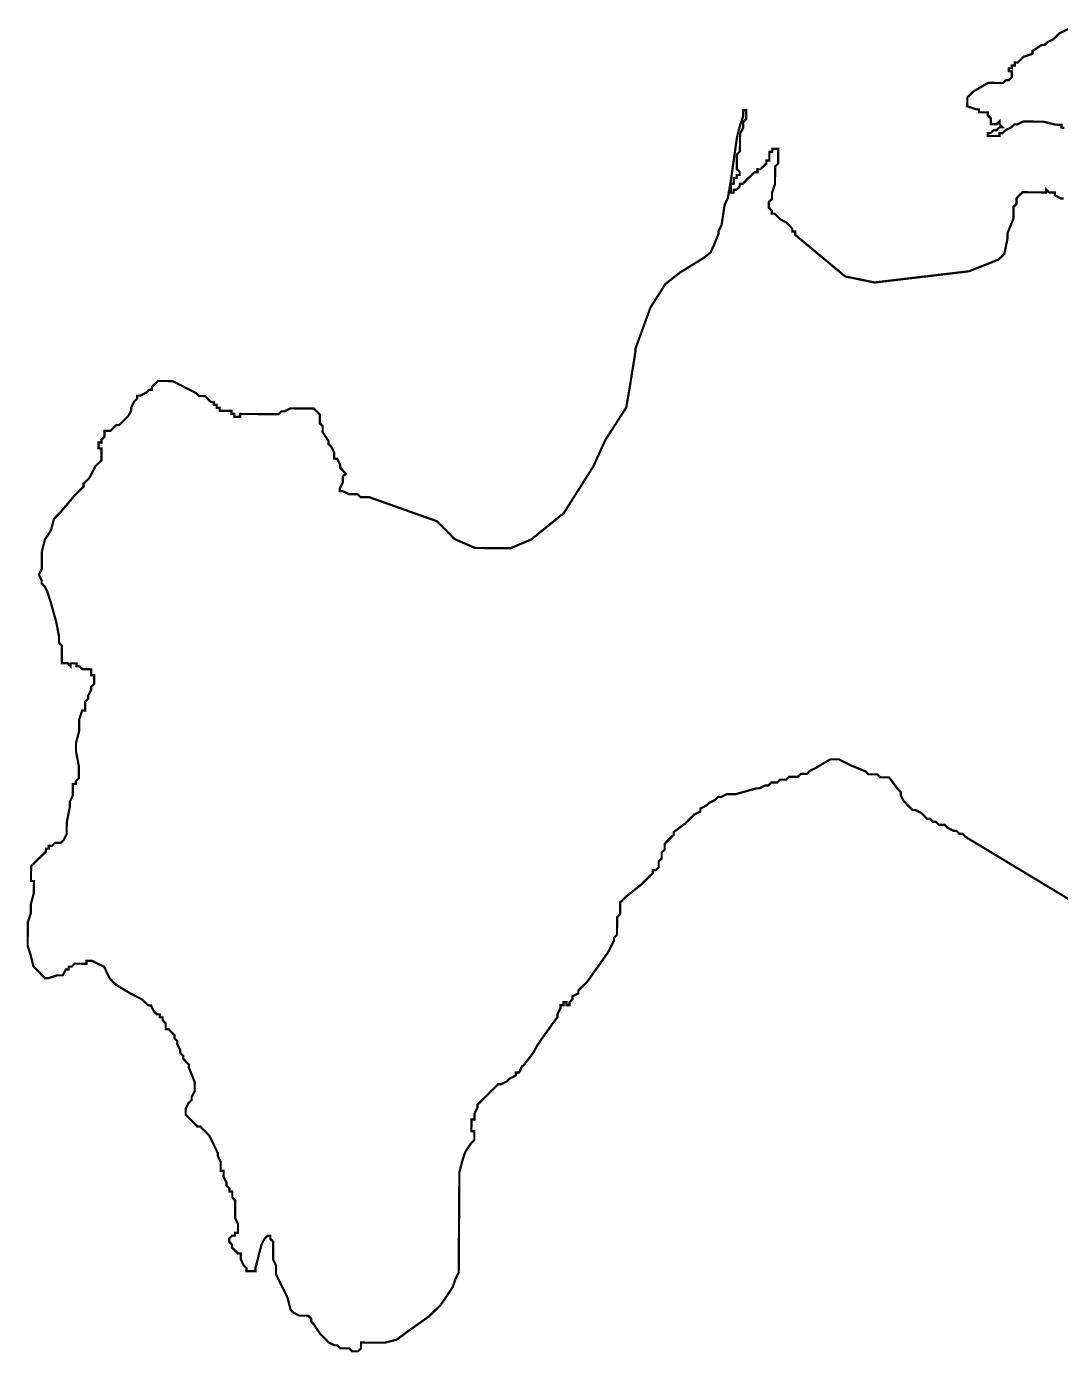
# Model space of a CAD drawing. Header units: metres. Extents: x 290190 to 339802, y 1811045 to 1991312.
# Drawn here: x 315670 to 317083, y 1878816 to 1880628 of the extents above; entities that cross this region are included whole.
import ezdxf

# ---------------------------------------------------------------- set-up
doc = ezdxf.new("R2010")
doc.units = ezdxf.units.M
doc.header["$MEASUREMENT"] = 0
doc.layers.add('HAZARDS LINE', color=1, linetype='Continuous')

msp = doc.modelspace()

# ---------------------------------------------------------------- linework, layer by layer
at = {"layer": 'HAZARDS LINE', "lineweight": 18}
for points in [[(317088.5, 1880489.9, 3.02, 3.02, 0), (317084.5, 1880490, 3.02, 3.02, 0), (317084.5, 1880494, 3.02, 3.02, 0), (317076.5, 1880494.1, 3.02, 3.02, 0), (317060.4, 1880498.2, 3.02, 3.02, 0), (317032.2, 1880498.5, 3.02, 3.02, 0), (317024.1, 1880494.5, 3.02, 3.02, 0), (317020.1, 1880494.6, 3.02, 3.02, 0), (317016, 1880490.6, 3.02, 3.02, 0), (317007.9, 1880486.6, 3.02, 3.02, 0), (317003.9, 1880482.6, 3.02, 3.02, 0), (316999.8, 1880482.6, 3.02, 3.02, 0), (316999.8, 1880478.6, 3.02, 3.02, 0), (316983.7, 1880478.8, 3.02, 3.02, 0), (316983.7, 1880482.8, 3.02, 3.02, 0), (316987.7, 1880482.8, 3.02, 3.02, 0), (316991.8, 1880486.7, 3.02, 3.02, 0), (316995.8, 1880486.7, 3.02, 3.02, 0), (316999.9, 1880490.7, 3.02, 3.02, 0), (317003.9, 1880490.7, 3.02, 3.02, 0), (316999.9, 1880494.7, 3.02, 3.02, 0), (317000, 1880498.8, 3.02, 3.02, 0), (316995.9, 1880494.8, 3.02, 3.02, 0), (316987.9, 1880494.8, 3.02, 3.02, 0), (316987.9, 1880502.9, 3.02, 3.02, 0), (316983.9, 1880507, 3.02, 3.02, 0), (316984, 1880511, 3.02, 3.02, 0), (316971.9, 1880511.1, 3.02, 3.02, 0), (316971.9, 1880515.1, 3.02, 3.02, 0), (316967.9, 1880515.2, 3.02, 3.02, 0), (316955.8, 1880519.3, 3.02, 3.02, 0), (316955.9, 1880531.4, 3.02, 3.02, 0), (316964.1, 1880539.4, 3.02, 3.02, 0), (316984.3, 1880551.3, 3.02, 3.02, 0), (317004.5, 1880551.1, 3.02, 3.02, 0), (317008.5, 1880555.1, 3.02, 3.02, 0), (317012.5, 1880555.1, 3.02, 3.02, 0), (317016.6, 1880559, 3.02, 3.02, 0), (317016.7, 1880567.1, 3.02, 3.02, 0), (317012.6, 1880567.1, 3.02, 3.02, 0), (317012.7, 1880571.2, 3.02, 3.02, 0), (317016.7, 1880571.1, 3.02, 3.02, 0), (317016.7, 1880575.2, 3.02, 3.02, 0), (317020.8, 1880575.1, 3.02, 3.02, 0), (317020.8, 1880579.2, 3.02, 3.02, 0), (317024.8, 1880579.1, 3.02, 3.02, 0), (317028.9, 1880583.1, 3.02, 3.02, 0), (317033, 1880587.1, 3.02, 3.02, 0), (317045.1, 1880591, 3.02, 3.02, 0), (317045.1, 1880595.1, 3.02, 3.02, 0), (317057.3, 1880603, 3.02, 3.02, 0), (317061.3, 1880603, 3.02, 3.02, 0), (317065.4, 1880607, 3.02, 3.02, 0), (317073.5, 1880610.9, 3.02, 3.02, 0), (317081.6, 1880618.9, 3.02, 3.02, 0), (317097.8, 1880626.8, 3.02, 3.02, 0)], [(317101.6, 1879431, 3.02, 3.02, 0), (316953.2, 1879520.6, 3.02, 3.02, 0), (316949.2, 1879524.6, 3.02, 3.02, 0), (316945.1, 1879524.6, 3.02, 3.02, 0), (316941.1, 1879528.7, 3.02, 3.02, 0), (316937.1, 1879528.7, 3.02, 3.02, 0), (316929.1, 1879532.8, 3.02, 3.02, 0), (316925.1, 1879536.8, 3.02, 3.02, 0), (316917, 1879536.9, 3.02, 3.02, 0), (316913, 1879541, 3.02, 3.02, 0), (316909, 1879541, 3.02, 3.02, 0), (316905, 1879545, 3.02, 3.02, 0), (316901, 1879545.1, 3.02, 3.02, 0), (316897, 1879549.1, 3.02, 3.02, 0), (316893, 1879553.2, 3.02, 3.02, 0), (316885, 1879557.2, 3.02, 3.02, 0), (316880.9, 1879557.3, 3.02, 3.02, 0), (316876.9, 1879561.3, 3.02, 3.02, 0), (316872.9, 1879565.4, 3.02, 3.02, 0), (316868.9, 1879569.4, 3.02, 3.02, 0), (316865, 1879577.5, 3.02, 3.02, 0), (316865, 1879581.5, 3.02, 3.02, 0), (316861, 1879585.6, 3.02, 3.02, 0), (316849, 1879601.8, 3.02, 3.02, 0), (316836.9, 1879601.8, 3.02, 3.02, 0), (316832.9, 1879605.9, 3.02, 3.02, 0), (316820.8, 1879606, 3.02, 3.02, 0), (316816.8, 1879610, 3.02, 3.02, 0), (316796.8, 1879618.2, 3.02, 3.02, 0), (316780.7, 1879626.4, 3.02, 3.02, 0), (316768.6, 1879626.4, 3.02, 3.02, 0), (316748.4, 1879614.5, 3.02, 3.02, 0), (316740.3, 1879610.5, 3.02, 3.02, 0), (316736.3, 1879606.5, 3.02, 3.02, 0), (316728.2, 1879606.6, 3.02, 3.02, 0), (316724.2, 1879602.6, 3.02, 3.02, 0), (316712.1, 1879602.6, 3.02, 3.02, 0), (316708.1, 1879598.6, 3.02, 3.02, 0), (316700, 1879598.7, 3.02, 3.02, 0), (316696, 1879594.7, 3.02, 3.02, 0), (316687.9, 1879594.7, 3.02, 3.02, 0), (316683.9, 1879590.7, 3.02, 3.02, 0), (316679.8, 1879590.8, 3.02, 3.02, 0), (316671.7, 1879586.8, 3.02, 3.02, 0), (316667.7, 1879586.8, 3.02, 3.02, 0), (316639.5, 1879578.9, 3.02, 3.02, 0), (316627.4, 1879579, 3.02, 3.02, 0), (316619.3, 1879575, 3.02, 3.02, 0), (316615.3, 1879575.1, 3.02, 3.02, 0), (316611.3, 1879571.1, 3.02, 3.02, 0), (316603.2, 1879567.1, 3.02, 3.02, 0), (316599.1, 1879563.1, 3.02, 3.02, 0), (316591, 1879559.1, 3.02, 3.02, 0), (316591, 1879555.1, 3.02, 3.02, 0), (316582.9, 1879551.1, 3.02, 3.02, 0), (316578.9, 1879547.1, 3.02, 3.02, 0), (316570.8, 1879539.1, 3.02, 3.02, 0), (316554.6, 1879527.1, 3.02, 3.02, 0), (316554.6, 1879523.1, 3.02, 3.02, 0), (316550.5, 1879519.1, 3.02, 3.02, 0), (316542.4, 1879511.1, 3.02, 3.02, 0), (316542.4, 1879503, 3.02, 3.02, 0), (316538.3, 1879499, 3.02, 3.02, 0), (316538.3, 1879491, 3.02, 3.02, 0), (316534.2, 1879487, 3.02, 3.02, 0), (316534.2, 1879478.9, 3.02, 3.02, 0), (316530.1, 1879474.9, 3.02, 3.02, 0), (316526.1, 1879474.9, 3.02, 3.02, 0), (316526.1, 1879470.9, 3.02, 3.02, 0), (316509.9, 1879454.9, 3.02, 3.02, 0), (316489.6, 1879438.9, 3.02, 3.02, 0), (316485.6, 1879434.9, 3.02, 3.02, 0), (316481.5, 1879430.9, 3.02, 3.02, 0), (316481.4, 1879414.8, 3.02, 3.02, 0), (316477.4, 1879410.8, 3.02, 3.02, 0), (316477.2, 1879386.7, 3.02, 3.02, 0), (316473.2, 1879382.7, 3.02, 3.02, 0), (316473.1, 1879378.6, 3.02, 3.02, 0), (316465, 1879362.6, 3.02, 3.02, 0), (316436.5, 1879322.5, 3.02, 3.02, 0), (316432.5, 1879318.5, 3.02, 3.02, 0), (316428.4, 1879314.5, 3.02, 3.02, 0), (316424.4, 1879310.5, 3.02, 3.02, 0), (316424.4, 1879306.5, 3.02, 3.02, 0), (316416.3, 1879302.5, 3.02, 3.02, 0), (316416.3, 1879298.5, 3.02, 3.02, 0), (316412.2, 1879294.5, 3.02, 3.02, 0), (316412.2, 1879290.4, 3.02, 3.02, 0), (316408.2, 1879290.5, 3.02, 3.02, 0), (316408.2, 1879294.5, 3.02, 3.02, 0), (316404.2, 1879294.5, 3.02, 3.02, 0), (316404.1, 1879290.5, 3.02, 3.02, 0), (316400.1, 1879290.5, 3.02, 3.02, 0), (316400.1, 1879286.5, 3.02, 3.02, 0), (316396, 1879278.5, 3.02, 3.02, 0), (316396, 1879274.4, 3.02, 3.02, 0), (316375.7, 1879246.4, 3.02, 3.02, 0), (316367.5, 1879234.3, 3.02, 3.02, 0), (316363.5, 1879226.3, 3.02, 3.02, 0), (316351.3, 1879210.3, 3.02, 3.02, 0), (316347.2, 1879206.3, 3.02, 3.02, 0), (316343.2, 1879198.2, 3.02, 3.02, 0), (316339.1, 1879198.3, 3.02, 3.02, 0), (316339.1, 1879194.2, 3.02, 3.02, 0), (316331, 1879190.3, 3.02, 3.02, 0), (316327, 1879186.3, 3.02, 3.02, 0), (316318.9, 1879182.3, 3.02, 3.02, 0), (316314.9, 1879182.3, 3.02, 3.02, 0), (316306.8, 1879174.3, 3.02, 3.02, 0), (316298.7, 1879166.3, 3.02, 3.02, 0), (316294.6, 1879162.3, 3.02, 3.02, 0), (316286.5, 1879154.3, 3.02, 3.02, 0), (316286.5, 1879150.3, 3.02, 3.02, 0), (316282.4, 1879142.3, 3.02, 3.02, 0), (316282.4, 1879134.2, 3.02, 3.02, 0), (316278.3, 1879134.2, 3.02, 3.02, 0), (316278.2, 1879118.1, 3.02, 3.02, 0), (316282.3, 1879118.1, 3.02, 3.02, 0), (316282.2, 1879106, 3.02, 3.02, 0), (316278.1, 1879102, 3.02, 3.02, 0), (316270, 1879090, 3.02, 3.02, 0), (316265.9, 1879077.9, 3.02, 3.02, 0), (316261.8, 1879061.8, 3.02, 3.02, 0), (316260.9, 1878924.9, 3.02, 3.02, 0), (316256.8, 1878916.9, 3.02, 3.02, 0), (316252.7, 1878904.9, 3.02, 3.02, 0), (316236.5, 1878880.8, 3.02, 3.02, 0), (316220.2, 1878864.8, 3.02, 3.02, 0), (316191.9, 1878844.8, 3.02, 3.02, 0), (316175.8, 1878832.9, 3.02, 3.02, 0), (316159.6, 1878828.9, 3.02, 3.02, 0), (316127.4, 1878829.1, 3.02, 3.02, 0), (316127.4, 1878821.1, 3.02, 3.02, 0), (316123.3, 1878817.1, 3.02, 3.02, 0), (316115.3, 1878817.1, 3.02, 3.02, 0), (316111.3, 1878821.2, 3.02, 3.02, 0), (316099.2, 1878821.3, 3.02, 3.02, 0), (316095.2, 1878825.3, 3.02, 3.02, 0), (316091.2, 1878825.3, 3.02, 3.02, 0), (316083.1, 1878829.4, 3.02, 3.02, 0), (316071.1, 1878841.6, 3.02, 3.02, 0), (316063.2, 1878853.7, 3.02, 3.02, 0), (316059.2, 1878857.8, 3.02, 3.02, 0), (316059.2, 1878861.8, 3.02, 3.02, 0), (316055.2, 1878865.8, 3.02, 3.02, 0), (316043.1, 1878865.9, 3.02, 3.02, 0), (316035.1, 1878870, 3.02, 3.02, 0), (316031.1, 1878874, 3.02, 3.02, 0), (316027.1, 1878890.2, 3.02, 3.02, 0), (316019.2, 1878906.3, 3.02, 3.02, 0), (316011.2, 1878922.5, 3.02, 3.02, 0), (316011.3, 1878934.6, 3.02, 3.02, 0), (316007.3, 1878942.6, 3.02, 3.02, 0), (316007.5, 1878966.8, 3.02, 3.02, 0), (316003.5, 1878970.9, 3.02, 3.02, 0), (316003.5, 1878974.9, 3.02, 3.02, 0), (315999.5, 1878974.9, 3.02, 3.02, 0), (315995.4, 1878970.9, 3.02, 3.02, 0), (315991.4, 1878962.9, 3.02, 3.02, 0), (315987.2, 1878946.8, 3.02, 3.02, 0), (315983.1, 1878930.7, 3.02, 3.02, 0), (315983.1, 1878926.7, 3.02, 3.02, 0), (315971, 1878926.8, 3.02, 3.02, 0), (315971, 1878930.8, 3.02, 3.02, 0), (315967, 1878934.8, 3.02, 3.02, 0), (315963.1, 1878942.9, 3.02, 3.02, 0), (315963.1, 1878951, 3.02, 3.02, 0), (315959.1, 1878951, 3.02, 3.02, 0), (315951.1, 1878959.1, 3.02, 3.02, 0), (315951.1, 1878963.1, 3.02, 3.02, 0), (315947.1, 1878967.2, 3.02, 3.02, 0), (315947.1, 1878971.2, 3.02, 3.02, 0), (315951.2, 1878975.2, 3.02, 3.02, 0), (315955.2, 1878975.2, 3.02, 3.02, 0), (315955.2, 1878979.2, 3.02, 3.02, 0), (315959.3, 1878979.2, 3.02, 3.02, 0), (315959.3, 1878991.3, 3.02, 3.02, 0), (315955.4, 1878999.4, 3.02, 3.02, 0), (315955.5, 1879023.5, 3.02, 3.02, 0), (315951.5, 1879027.6, 3.02, 3.02, 0), (315951.6, 1879035.6, 3.02, 3.02, 0), (315947.5, 1879035.6, 3.02, 3.02, 0), (315947.6, 1879039.7, 3.02, 3.02, 0), (315943.6, 1879043.7, 3.02, 3.02, 0), (315943.6, 1879047.8, 3.02, 3.02, 0), (315939.6, 1879055.8, 3.02, 3.02, 0), (315939.7, 1879063.9, 3.02, 3.02, 0), (315935.6, 1879063.9, 3.02, 3.02, 0), (315935.7, 1879076, 3.02, 3.02, 0), (315931.7, 1879084.1, 3.02, 3.02, 0), (315931.8, 1879088.1, 3.02, 3.02, 0), (315927.8, 1879096.2, 3.02, 3.02, 0), (315923.8, 1879104.3, 3.02, 3.02, 0), (315919.8, 1879112.3, 3.02, 3.02, 0), (315911.8, 1879120.4, 3.02, 3.02, 0), (315907.8, 1879124.5, 3.02, 3.02, 0), (315903.8, 1879124.5, 3.02, 3.02, 0), (315895.8, 1879132.6, 3.02, 3.02, 0), (315891.8, 1879136.7, 3.02, 3.02, 0), (315887.8, 1879140.7, 3.02, 3.02, 0), (315887.9, 1879148.8, 3.02, 3.02, 0), (315891.9, 1879156.8, 3.02, 3.02, 0), (315896, 1879160.8, 3.02, 3.02, 0), (315896, 1879164.8, 3.02, 3.02, 0), (315900.1, 1879172.9, 3.02, 3.02, 0), (315900.2, 1879184.9, 3.02, 3.02, 0), (315892.2, 1879205.1, 3.02, 3.02, 0), (315892.3, 1879209.2, 3.02, 3.02, 0), (315888.3, 1879213.2, 3.02, 3.02, 0), (315884.3, 1879217.3, 3.02, 3.02, 0), (315884.3, 1879221.3, 3.02, 3.02, 0), (315880.3, 1879225.3, 3.02, 3.02, 0), (315880.3, 1879229.4, 3.02, 3.02, 0), (315876.3, 1879237.4, 3.02, 3.02, 0), (315876.4, 1879241.5, 3.02, 3.02, 0), (315872.4, 1879245.5, 3.02, 3.02, 0), (315872.4, 1879249.6, 3.02, 3.02, 0), (315868.4, 1879253.6, 3.02, 3.02, 0), (315864.4, 1879257.7, 3.02, 3.02, 0), (315860.4, 1879257.7, 3.02, 3.02, 0), (315860.4, 1879265.7, 3.02, 3.02, 0), (315856.4, 1879269.8, 3.02, 3.02, 0), (315856.4, 1879273.8, 3.02, 3.02, 0), (315852.4, 1879273.8, 3.02, 3.02, 0), (315852.4, 1879277.9, 3.02, 3.02, 0), (315848.4, 1879277.9, 3.02, 3.02, 0), (315844.4, 1879281.9, 3.02, 3.02, 0), (315840.4, 1879290, 3.02, 3.02, 0), (315836.4, 1879290.1, 3.02, 3.02, 0), (315832.4, 1879294.1, 3.02, 3.02, 0), (315828.4, 1879298.2, 3.02, 3.02, 0), (315812.4, 1879306.3, 3.02, 3.02, 0), (315792.3, 1879318.5, 3.02, 3.02, 0), (315784.3, 1879326.6, 3.02, 3.02, 0), (315780.3, 1879334.7, 3.02, 3.02, 0), (315776.4, 1879342.8, 3.02, 3.02, 0), (315768.3, 1879346.9, 3.02, 3.02, 0), (315760.3, 1879350.9, 3.02, 3.02, 0), (315752.3, 1879351, 3.02, 3.02, 0), (315752.2, 1879347, 3.02, 3.02, 0), (315736.1, 1879347.1, 3.02, 3.02, 0), (315732.1, 1879343.1, 3.02, 3.02, 0), (315728, 1879343.1, 3.02, 3.02, 0), (315728, 1879339.1, 3.02, 3.02, 0), (315724, 1879339.1, 3.02, 3.02, 0), (315719.9, 1879331.1, 3.02, 3.02, 0), (315711.9, 1879331.1, 3.02, 3.02, 0), (315699.8, 1879327.2, 3.02, 3.02, 0), (315695.7, 1879327.2, 3.02, 3.02, 0), (315687.7, 1879335.3, 3.02, 3.02, 0), (315679.7, 1879343.4, 3.02, 3.02, 0), (315675.8, 1879359.5, 3.02, 3.02, 0), (315671.9, 1879371.6, 3.02, 3.02, 0), (315672.1, 1879403.8, 3.02, 3.02, 0), (315676.2, 1879415.9, 3.02, 3.02, 0), (315676.2, 1879428, 3.02, 3.02, 0), (315680.4, 1879444.1, 3.02, 3.02, 0), (315680.5, 1879460.2, 3.02, 3.02, 0), (315676.4, 1879460.2, 3.02, 3.02, 0), (315676.6, 1879480.3, 3.02, 3.02, 0), (315680.6, 1879484.3, 3.02, 3.02, 0), (315688.7, 1879492.3, 3.02, 3.02, 0), (315692.8, 1879496.3, 3.02, 3.02, 0), (315696.8, 1879500.3, 3.02, 3.02, 0), (315696.9, 1879504.4, 3.02, 3.02, 0), (315700.9, 1879504.3, 3.02, 3.02, 0), (315700.9, 1879508.4, 3.02, 3.02, 0), (315704.9, 1879508.3, 3.02, 3.02, 0), (315709, 1879512.3, 3.02, 3.02, 0), (315717, 1879512.3, 3.02, 3.02, 0), (315721.1, 1879516.3, 3.02, 3.02, 0), (315725.2, 1879524.3, 3.02, 3.02, 0), (315725.3, 1879540.4, 3.02, 3.02, 0), (315729.4, 1879560.5, 3.02, 3.02, 0), (315729.5, 1879568.6, 3.02, 3.02, 0), (315733.5, 1879576.6, 3.02, 3.02, 0), (315733.7, 1879592.7, 3.02, 3.02, 0), (315737.7, 1879592.7, 3.02, 3.02, 0), (315737.7, 1879596.7, 3.02, 3.02, 0), (315741.8, 1879600.7, 3.02, 3.02, 0), (315741.9, 1879616.8, 3.02, 3.02, 0), (315738, 1879637, 3.02, 3.02, 0), (315738, 1879649.1, 3.02, 3.02, 0), (315742.2, 1879665.2, 3.02, 3.02, 0), (315742.3, 1879681.3, 3.02, 3.02, 0), (315746.4, 1879693.3, 3.02, 3.02, 0), (315750.4, 1879693.3, 3.02, 3.02, 0), (315750.5, 1879705.4, 3.02, 3.02, 0), (315754.5, 1879709.4, 3.02, 3.02, 0), (315754.5, 1879713.4, 3.02, 3.02, 0), (315758.6, 1879721.4, 3.02, 3.02, 0), (315758.7, 1879725.5, 3.02, 3.02, 0), (315762.7, 1879729.5, 3.02, 3.02, 0), (315762.8, 1879741.5, 3.02, 3.02, 0), (315758.8, 1879741.6, 3.02, 3.02, 0), (315758.8, 1879749.6, 3.02, 3.02, 0), (315746.7, 1879749.7, 3.02, 3.02, 0), (315742.7, 1879753.7, 3.02, 3.02, 0), (315738.7, 1879753.8, 3.02, 3.02, 0), (315738.7, 1879757.8, 3.02, 3.02, 0), (315730.7, 1879757.8, 3.02, 3.02, 0), (315730.6, 1879753.8, 3.02, 3.02, 0), (315726.6, 1879757.9, 3.02, 3.02, 0), (315718.6, 1879757.9, 3.02, 3.02, 0), (315718.7, 1879782.1, 3.02, 3.02, 0), (315714.7, 1879786.1, 3.02, 3.02, 0), (315714.8, 1879794.2, 3.02, 3.02, 0), (315710.9, 1879814.4, 3.02, 3.02, 0), (315703, 1879842.6, 3.02, 3.02, 0), (315699.1, 1879854.7, 3.02, 3.02, 0), (315695.1, 1879862.8, 3.02, 3.02, 0), (315691.1, 1879866.8, 3.02, 3.02, 0), (315691.1, 1879870.9, 3.02, 3.02, 0), (315687.2, 1879878.9, 3.02, 3.02, 0), (315691.2, 1879887, 3.02, 3.02, 0), (315691.4, 1879911.1, 3.02, 3.02, 0), (315695.5, 1879927.2, 3.02, 3.02, 0), (315703.6, 1879939.2, 3.02, 3.02, 0), (315707.8, 1879955.3, 3.02, 3.02, 0), (315715.9, 1879963.3, 3.02, 3.02, 0), (315736.2, 1879987.4, 3.02, 3.02, 0), (315748.3, 1879999.4, 3.02, 3.02, 0), (315748.3, 1880003.4, 3.02, 3.02, 0), (315752.4, 1880007.4, 3.02, 3.02, 0), (315756.4, 1880011.4, 3.02, 3.02, 0), (315760.5, 1880019.4, 3.02, 3.02, 0), (315764.6, 1880027.4, 3.02, 3.02, 0), (315772.7, 1880035.4, 3.02, 3.02, 0), (315772.8, 1880051.5, 3.02, 3.02, 0), (315768.8, 1880051.6, 3.02, 3.02, 0), (315768.8, 1880059.6, 3.02, 3.02, 0), (315772.8, 1880059.6, 3.02, 3.02, 0), (315772.9, 1880063.6, 3.02, 3.02, 0), (315776.9, 1880067.6, 3.02, 3.02, 0), (315777, 1880075.7, 3.02, 3.02, 0), (315785, 1880075.6, 3.02, 3.02, 0), (315793.1, 1880083.6, 3.02, 3.02, 0), (315797.2, 1880083.6, 3.02, 3.02, 0), (315805.3, 1880091.6, 3.02, 3.02, 0), (315809.3, 1880095.6, 3.02, 3.02, 0), (315813.4, 1880103.6, 3.02, 3.02, 0), (315813.4, 1880107.7, 3.02, 3.02, 0), (315817.5, 1880115.7, 3.02, 3.02, 0), (315821.5, 1880119.7, 3.02, 3.02, 0), (315821.6, 1880123.7, 3.02, 3.02, 0), (315825.6, 1880123.7, 3.02, 3.02, 0), (315833.7, 1880127.7, 3.02, 3.02, 0), (315837.7, 1880131.7, 3.02, 3.02, 0), (315841.8, 1880131.7, 3.02, 3.02, 0), (315841.8, 1880135.7, 3.02, 3.02, 0), (315845.8, 1880139.7, 3.02, 3.02, 0), (315849.9, 1880143.7, 3.02, 3.02, 0), (315870, 1880143.6, 3.02, 3.02, 0), (315886.1, 1880135.4, 3.02, 3.02, 0), (315902.1, 1880127.2, 3.02, 3.02, 0), (315906.1, 1880123.2, 3.02, 3.02, 0), (315914.2, 1880123.1, 3.02, 3.02, 0), (315918.2, 1880119.1, 3.02, 3.02, 0), (315922.2, 1880115, 3.02, 3.02, 0), (315926.2, 1880115, 3.02, 3.02, 0), (315926.2, 1880111, 3.02, 3.02, 0), (315930.2, 1880111, 3.02, 3.02, 0), (315930.2, 1880106.9, 3.02, 3.02, 0), (315934.2, 1880106.9, 3.02, 3.02, 0), (315934.2, 1880102.9, 3.02, 3.02, 0), (315950.3, 1880102.8, 3.02, 3.02, 0), (315950.3, 1880098.7, 3.02, 3.02, 0), (315954.3, 1880098.7, 3.02, 3.02, 0), (315954.3, 1880094.7, 3.02, 3.02, 0), (315962.3, 1880094.6, 3.02, 3.02, 0), (315962.3, 1880098.7, 3.02, 3.02, 0), (316014.7, 1880098.3, 3.02, 3.02, 0), (316018.7, 1880102.3, 3.02, 3.02, 0), (316022.8, 1880102.3, 3.02, 3.02, 0), (316030.8, 1880106.3, 3.02, 3.02, 0), (316063, 1880106.1, 3.02, 3.02, 0), (316067, 1880102, 3.02, 3.02, 0), (316071, 1880098, 3.02, 3.02, 0), (316071, 1880085.9, 3.02, 3.02, 0), (316075, 1880081.9, 3.02, 3.02, 0), (316074.9, 1880073.8, 3.02, 3.02, 0), (316082.9, 1880061.7, 3.02, 3.02, 0), (316082.9, 1880057.6, 3.02, 3.02, 0), (316086.9, 1880053.6, 3.02, 3.02, 0), (316090.8, 1880045.5, 3.02, 3.02, 0), (316090.8, 1880037.5, 3.02, 3.02, 0), (316094.8, 1880037.4, 3.02, 3.02, 0), (316098.8, 1880029.3, 3.02, 3.02, 0), (316098.8, 1880025.3, 3.02, 3.02, 0), (316106.8, 1880017.2, 3.02, 3.02, 0), (316102.7, 1880013.2, 3.02, 3.02, 0), (316102.7, 1880005.2, 3.02, 3.02, 0), (316098.6, 1879997.1, 3.02, 3.02, 0), (316098.6, 1879993.1, 3.02, 3.02, 0), (316102.6, 1879993.1, 3.02, 3.02, 0), (316110.6, 1879989, 3.02, 3.02, 0), (316122.7, 1879988.9, 3.02, 3.02, 0), (316126.7, 1879984.9, 3.02, 3.02, 0), (316138.8, 1879984.8, 3.02, 3.02, 0), (316231.2, 1879952, 3.02, 3.02, 0), (316255.2, 1879927.7, 3.02, 3.02, 0), (316283.3, 1879915.4, 3.02, 3.02, 0), (316331.6, 1879915.1, 3.02, 3.02, 0), (316359.9, 1879927, 3.02, 3.02, 0), (316404.4, 1879963, 3.02, 3.02, 0), (316445, 1880027.2, 3.02, 3.02, 0), (316461.4, 1880063.3, 3.02, 3.02, 0), (316489.8, 1880107.4, 3.02, 3.02, 0), (316494, 1880131.5, 3.02, 3.02, 0), (316502.4, 1880183.8, 3.02, 3.02, 0), (316502.4, 1880187.9, 3.02, 3.02, 0), (316522.9, 1880244.1, 3.02, 3.02, 0), (316543.2, 1880276.2, 3.02, 3.02, 0), (316563.5, 1880292.2, 3.02, 3.02, 0), (316595.8, 1880312.1, 3.02, 3.02, 0), (316604.8, 1880319.2, 3.02, 3.02, 0), (316609.8, 1880329.5, 3.02, 3.02, 0), (316616, 1880345, 3.02, 3.02, 0), (316616, 1880349, 3.02, 3.02, 0), (316620.1, 1880357, 3.02, 3.02, 0), (316624.4, 1880385.2, 3.02, 3.02, 0), (316628.5, 1880393.2, 3.02, 3.02, 0), (316632.7, 1880417.4, 3.02, 3.02, 0), (316641.3, 1880477.7, 3.02, 3.02, 0), (316645.5, 1880493.8, 3.02, 3.02, 0), (316649.6, 1880505.8, 3.02, 3.02, 0), (316649.7, 1880513.9, 3.02, 3.02, 0), (316653.7, 1880513.9, 3.02, 3.02, 0), (316653.6, 1880501.8, 3.02, 3.02, 0), (316649.5, 1880497.8, 3.02, 3.02, 0), (316649.5, 1880489.7, 3.02, 3.02, 0), (316645.4, 1880481.7, 3.02, 3.02, 0), (316645.1, 1880457.5, 3.02, 3.02, 0), (316641.1, 1880453.5, 3.02, 3.02, 0), (316640.9, 1880433.4, 3.02, 3.02, 0), (316644.9, 1880429.3, 3.02, 3.02, 0), (316644.9, 1880425.3, 3.02, 3.02, 0), (316640.8, 1880425.3, 3.02, 3.02, 0), (316640.8, 1880421.3, 3.02, 3.02, 0), (316636.8, 1880421.3, 3.02, 3.02, 0), (316636.7, 1880413.3, 3.02, 3.02, 0), (316632.7, 1880413.3, 3.02, 3.02, 0), (316632.6, 1880401.2, 3.02, 3.02, 0), (316636.6, 1880401.2, 3.02, 3.02, 0), (316636.6, 1880405.2, 3.02, 3.02, 0), (316640.7, 1880405.2, 3.02, 3.02, 0), (316644.7, 1880409.2, 3.02, 3.02, 0), (316644.8, 1880413.2, 3.02, 3.02, 0), (316648.8, 1880413.2, 3.02, 3.02, 0), (316656.9, 1880421.2, 3.02, 3.02, 0), (316661, 1880425.2, 3.02, 3.02, 0), (316665, 1880429.2, 3.02, 3.02, 0), (316669.1, 1880429.1, 3.02, 3.02, 0), (316669.1, 1880433.2, 3.02, 3.02, 0), (316673.1, 1880433.1, 3.02, 3.02, 0), (316677.2, 1880437.1, 3.02, 3.02, 0), (316681.3, 1880441.1, 3.02, 3.02, 0), (316681.3, 1880445.1, 3.02, 3.02, 0), (316685.3, 1880445.1, 3.02, 3.02, 0), (316685.4, 1880457.2, 3.02, 3.02, 0), (316689.5, 1880457.1, 3.02, 3.02, 0), (316689.5, 1880461.2, 3.02, 3.02, 0), (316697.5, 1880461.1, 3.02, 3.02, 0), (316697.4, 1880441, 3.02, 3.02, 0), (316693.3, 1880437, 3.02, 3.02, 0), (316693.1, 1880412.8, 3.02, 3.02, 0), (316689, 1880400.7, 3.02, 3.02, 0), (316688.9, 1880392.7, 3.02, 3.02, 0), (316684.8, 1880388.7, 3.02, 3.02, 0), (316684.8, 1880380.6, 3.02, 3.02, 0), (316688.8, 1880376.6, 3.02, 3.02, 0), (316688.7, 1880372.6, 3.02, 3.02, 0), (316692.7, 1880372.5, 3.02, 3.02, 0), (316696.7, 1880368.5, 3.02, 3.02, 0), (316700.7, 1880364.4, 3.02, 3.02, 0), (316708.8, 1880360.3, 3.02, 3.02, 0), (316712.7, 1880356.2, 3.02, 3.02, 0), (316716.7, 1880352.2, 3.02, 3.02, 0), (316716.7, 1880348.1, 3.02, 3.02, 0), (316720.7, 1880348.1, 3.02, 3.02, 0), (316720.7, 1880343.5, 3.02, 3.02, 0), (316788.9, 1880286.7, 3.02, 3.02, 0), (316829.1, 1880278.4, 3.02, 3.02, 0), (316958.1, 1880293.7, 3.02, 3.02, 0), (316998.4, 1880309.6, 3.02, 3.02, 0), (317006.5, 1880317.6, 3.02, 3.02, 0), (317010.7, 1880337.7, 3.02, 3.02, 0), (317010.7, 1880345.7, 3.02, 3.02, 0), (317019, 1880365.7, 3.02, 3.02, 0), (317019.1, 1880381.8, 3.02, 3.02, 0), (317023.2, 1880385.8, 3.02, 3.02, 0), (317023.2, 1880393.8, 3.02, 3.02, 0), (317027.3, 1880397.8, 3.02, 3.02, 0), (317031.4, 1880401.8, 3.02, 3.02, 0), (317063.6, 1880401.5, 3.02, 3.02, 0), (317063.6, 1880405.6, 3.02, 3.02, 0), (317067.6, 1880401.5, 3.02, 3.02, 0), (317075.7, 1880401.4, 3.02, 3.02, 0), (317075.6, 1880397.4, 3.02, 3.02, 0), (317083.6, 1880393.3, 3.02, 3.02, 0), (317087.7, 1880393.3, 3.02, 3.02, 0)]]:
    msp.add_lwpolyline(points, format="xyseb", dxfattribs=at)

doc.saveas('drawing.dxf')
